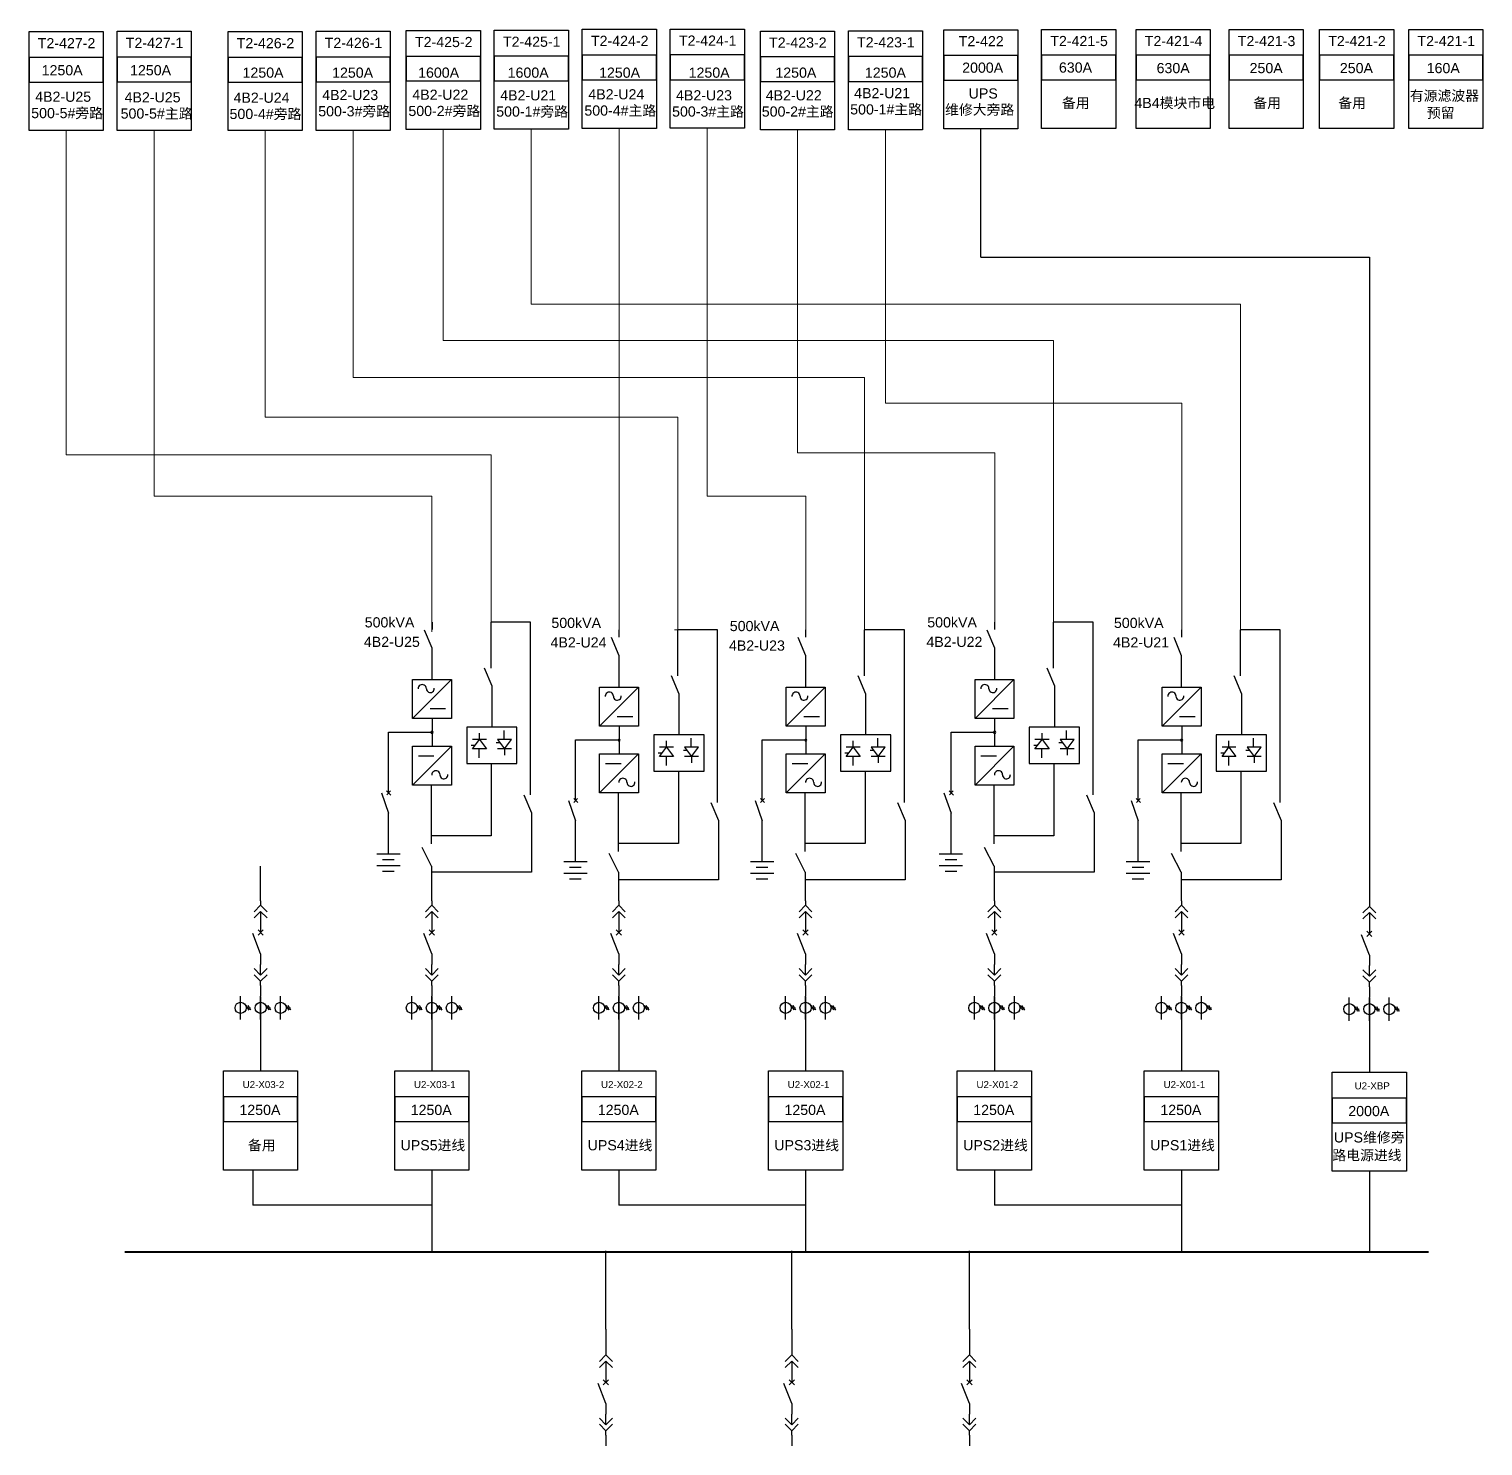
# Model space of a CAD drawing. Header units: millimetres. Extents: x -3460 to -460, y 6070 to 9130.
# Drawn here: x -1274.1 to -1172, y 6649.2 to 6748.7 of the extents above; entities that cross this region are included whole.
import ezdxf
from ezdxf.enums import TextEntityAlignment as Align

# ---------------------------------------------------------------- set-up
doc = ezdxf.new("R2010")
doc.units = ezdxf.units.MM
doc.header["$LTSCALE"] = 1000
doc.header["$MEASUREMENT"] = 0
doc.styles.get("Standard").update_dxf_attribs({"font": 'arial.ttf'})

# ---------------------------------------------------------------- blocks, each defined once
blk = doc.blocks.new('DYDQAA03')
at = {"color": 0}
for points in [[(0, 0), (0, -1.5)], [(-2.12, -3.62), (0, -1.5)], [(-2.12, -5.62), (0, -3.5)], [(2.12, -3.62), (0, -1.5)], [(2.12, -5.62), (0, -3.5)], [(0, -3.5), (0, -7)]]:
    blk.add_lwpolyline(points, dxfattribs=at)
blk = doc.blocks.new('DYDQAA09')
at = {"color": 0}
blk.add_lwpolyline([(0, 0), (0, -3.5)], dxfattribs=at)
blk.add_lwpolyline([(0, 0), (0, -3.5)], dxfattribs=at)
blk.add_lwpolyline([(0, 0), (0, -3.5)], dxfattribs=at)
blk.add_lwpolyline([(0, 0), (0, -3.5)], dxfattribs=at)
blk.add_lwpolyline([(0, 0), (0, -3.5)], dxfattribs=at)
blk.add_lwpolyline([(0, 0), (0, -3.5)], dxfattribs=at)
blk.add_lwpolyline([(0, 0), (0, -3.5)], dxfattribs=at)
blk.add_lwpolyline([(0, 0), (0, -3.5)], dxfattribs=at)
blk.add_lwpolyline([(0, 0), (0, -3.5)], dxfattribs=at)
blk = doc.blocks.new('DYDQ0201')
at = {"color": 0}
for points in [[(0.86, -0.86), (-0.86, 0.86)], [(-0.86, -0.86), (0.86, 0.86)], [(0, -7), (-2.61, -0.37)]]:
    blk.add_lwpolyline(points, dxfattribs=at)
blk = doc.blocks.new('DYDQAA04')
at = {"color": 0}
for points in [[(0, -3.5), (0, 0)], [(-2.12, -1.38), (0, -3.5)], [(-2.12, -3.38), (0, -5.5)], [(2.12, -1.38), (0, -3.5)], [(2.12, -3.38), (0, -5.5)], [(0, -7), (0, -5.5)]]:
    blk.add_lwpolyline(points, dxfattribs=at)
blk = doc.blocks.new('A$C03DD39B5')
for p, q in [((417, 475), (283, 392)), ((350, 333), (350, 467)), ((417, 422), (283, 339))]:
    blk.add_line(p, q)
blk.add_lwpolyline([(700, 167), (0, 167)])
blk.add_circle((350, 167), 167)
blk = doc.blocks.new('DYDQAA05')
at = {"color": 0}
blk.add_lwpolyline([(0, 0), (0, -7)], dxfattribs=at)

msp = doc.modelspace()

# ---------------------------------------------------------------- linework, layer by layer
at = {"color": 4, "lineweight": 20}
for p, q in [((-1271.47, 6741.54, -27471.44), (-1271.47, 6718.76, -27471.44)), ((-1257.49, 6741.54, 17333.07), (-1257.49, 6721.41, 17333.07)), ((-1251.31, 6741.55, 18024.71), (-1251.31, 6724.19, 18024.71)), ((-1244.98, 6741.62, 17333.07), (-1244.98, 6726.8, 17333.07)), ((-1238.8, 6741.63, 18024.71), (-1238.8, 6729.35, 18024.71)), ((-1238.8, 6729.35, 18024.71), (-1188.99, 6729.35, 18024.71)), ((-1188.99, 6729.35, 18024.71), (-1188.99, 6706.48, 17333.07)), ((-1244.98, 6726.8, 17333.07), (-1202.12, 6726.8, 17333.07)), ((-1202.12, 6726.8, 17333.07), (-1202.12, 6707.02, 17333.07)), ((-1251.31, 6724.19, 18024.71), (-1215.39, 6724.19, 18024.71)), ((-1215.39, 6724.19, 18024.71), (-1215.39, 6706.48, 17333.07)), ((-1257.49, 6721.41, 17333.07), (-1228.5, 6721.41, 17333.07)), ((-1228.5, 6721.41, 17333.07), (-1228.5, 6706.48, 17333.07)), ((-1271.47, 6718.76, -27471.44), (-1241.63, 6718.76, -27471.44)), ((-1241.63, 6718.76, -27471.44), (-1241.63, 6707.02, 17333.07))]:
    msp.add_line(p, q, dxfattribs=at)
at = {"color": 6, "lineweight": 20}
for p, q in [((-1265.29, 6741.55, -26779.8), (-1265.29, 6715.88, -26779.8)), ((-1232.62, 6741.69, 17333.07), (-1232.62, 6706.48, 17333.07)), ((-1226.44, 6741.71, 18024.71), (-1226.44, 6715.88, 18024.71)), ((-1220.11, 6741.58, 17333.07), (-1220.11, 6718.92, 17333.07)), ((-1213.93, 6741.59, 18024.71), (-1213.93, 6722.4, 18024.71)), ((-1213.93, 6722.4, 18024.71), (-1193.11, 6722.4, 18024.71)), ((-1193.11, 6722.4, 18024.71), (-1193.11, 6706.48, 17333.07)), ((-1220.11, 6718.92, 17333.07), (-1206.24, 6718.92, 17333.07)), ((-1206.24, 6718.92, 17333.07), (-1206.24, 6707.02, 17333.07)), ((-1265.29, 6715.88, -26779.8), (-1245.78, 6715.88, -26779.8)), ((-1245.78, 6715.88, -26779.8), (-1245.78, 6708.56, -12084.15)), ((-1226.44, 6715.88, 18024.71), (-1219.51, 6715.88, 18024.71)), ((-1219.51, 6715.88, 18024.71), (-1219.51, 6706.48, 17333.07)), ((-1245.78, 6708.56, -12084.15), (-1245.78, 6706.35, -12084.15))]:
    msp.add_line(p, q, dxfattribs=at)
at = {"color": 5, "lineweight": 30}
for p, q in [((-1207.23, 6732.66, 15192.18), (-1207.23, 6741.67, 16828.01)), ((-1207.23, 6732.66, 15192.18), (-1179.94, 6732.66, 15192.18)), ((-1179.94, 6732.66, 15192.18), (-1179.94, 6687.38, 17333.07))]:
    msp.add_line(p, q, dxfattribs=at)
at = {"color": 3, "lineweight": -2}
for p, q in [((-1245.75, 6706.5, 17333.07), (-1245.75, 6707.02, 17333.07)), ((-1238.85, 6707.02, 17333.07), (-1241.63, 6707.02, 17333.07)), ((-1241.63, 6703.8, 17333.07), (-1241.63, 6707.02, 17333.07)), ((-1238.85, 6707.02, 17333.07), (-1241.63, 6707.02, 17333.07)), ((-1206.24, 6706.5, 17333.07), (-1206.24, 6707.02, 17333.07)), ((-1199.34, 6707.02, 17333.07), (-1202.12, 6707.02, 17333.07)), ((-1202.12, 6703.8, 17333.07), (-1202.12, 6707.02, 17333.07)), ((-1199.34, 6707.02, 17333.07), (-1202.12, 6707.02, 17333.07)), ((-1246.32, 6706.49, 17333.07), (-1245.79, 6705.22, 17333.07)), ((-1233.19, 6705.96, 17333.07), (-1232.65, 6704.68, 17333.07)), ((-1232.62, 6705.96, 17333.07), (-1232.62, 6706.48, 17333.07)), ((-1225.72, 6706.48, 17333.07), (-1228.5, 6706.48, 17333.07)), ((-1228.5, 6703.26, 17333.07), (-1228.5, 6706.48, 17333.07)), ((-1225.72, 6706.48, 17333.07), (-1228.5, 6706.48, 17333.07)), ((-1220.08, 6705.96, 17333.07), (-1219.54, 6704.68, 17333.07)), ((-1219.51, 6705.96, 17333.07), (-1219.51, 6706.48, 17333.07)), ((-1212.6, 6706.48, 17333.07), (-1215.39, 6706.48, 17333.07)), ((-1215.39, 6703.26, 17333.07), (-1215.39, 6706.48, 17333.07)), ((-1212.6, 6706.48, 17333.07), (-1215.39, 6706.48, 17333.07)), ((-1206.81, 6706.49, 17333.07), (-1206.28, 6705.22, 17333.07)), ((-1193.68, 6705.96, 17333.07), (-1193.15, 6704.68, 17333.07)), ((-1193.11, 6705.96, 17333.07), (-1193.11, 6706.48, 17333.07)), ((-1186.21, 6706.48, 17333.07), (-1188.99, 6706.48, 17333.07)), ((-1188.99, 6703.26, 17333.07), (-1188.99, 6706.48, 17333.07)), ((-1186.21, 6706.48, 17333.07), (-1188.99, 6706.48, 17333.07)), ((-1245.79, 6705.22, 17333.07), (-1245.79, 6703.03, 17333.07)), ((-1232.65, 6704.68, 17333.07), (-1232.65, 6702.5, 17333.07)), ((-1219.54, 6704.68, 17333.07), (-1219.54, 6702.5, 17333.07)), ((-1206.28, 6705.22, 17333.07), (-1206.28, 6703.03, 17333.07)), ((-1193.15, 6704.68, 17333.07), (-1193.15, 6702.5, 17333.07)), ((-1242.1, 6703.81, 17333.07), (-1241.57, 6702.54, 17333.07)), ((-1202.59, 6703.81, 17333.07), (-1202.06, 6702.54, 17333.07)), ((-1244.41, 6703, 17333.07), (-1247.14, 6700.26, 17333.07)), ((-1247.14, 6703, 17333.07), (-1244.41, 6703, 17333.07)), ((-1247.14, 6700.26, 17333.07), (-1247.14, 6703, 17333.07)), ((-1244.41, 6703, 17333.07), (-1244.41, 6700.26, 17333.07)), ((-1241.57, 6702.54, 17333.07), (-1241.57, 6699.66, 17333.07)), ((-1231.27, 6702.46, 17333.07), (-1234, 6699.72, 17333.07)), ((-1234, 6702.46, 17333.07), (-1231.27, 6702.46, 17333.07)), ((-1234, 6699.72, 17333.07), (-1234, 6702.46, 17333.07)), ((-1231.27, 6702.46, 17333.07), (-1231.27, 6699.72, 17333.07)), ((-1228.97, 6703.28, 17333.07), (-1228.44, 6702, 17333.07)), ((-1218.16, 6702.46, 17333.07), (-1220.89, 6699.72, 17333.07)), ((-1220.89, 6702.46, 17333.07), (-1218.16, 6702.46, 17333.07)), ((-1220.89, 6699.72, 17333.07), (-1220.89, 6702.46, 17333.07)), ((-1218.16, 6702.46, 17333.07), (-1218.16, 6699.72, 17333.07)), ((-1215.86, 6703.28, 17333.07), (-1215.33, 6702, 17333.07)), ((-1204.9, 6703, 17333.07), (-1207.63, 6700.26, 17333.07)), ((-1207.63, 6703, 17333.07), (-1204.9, 6703, 17333.07)), ((-1207.63, 6700.26, 17333.07), (-1207.63, 6703, 17333.07)), ((-1204.9, 6703, 17333.07), (-1204.9, 6700.26, 17333.07)), ((-1202.06, 6702.54, 17333.07), (-1202.06, 6699.66, 17333.07)), ((-1191.76, 6702.46, 17333.07), (-1194.5, 6699.72, 17333.07)), ((-1194.5, 6702.46, 17333.07), (-1191.76, 6702.46, 17333.07)), ((-1194.5, 6699.72, 17333.07), (-1194.5, 6702.46, 17333.07)), ((-1191.76, 6702.46, 17333.07), (-1191.76, 6699.72, 17333.07)), ((-1189.46, 6703.28, 17333.07), (-1188.93, 6702, 17333.07)), ((-1228.44, 6702, 17333.07), (-1228.44, 6699.12, 17333.07)), ((-1215.33, 6702, 17333.07), (-1215.33, 6699.12, 17333.07)), ((-1188.93, 6702, 17333.07), (-1188.93, 6699.12, 17333.07)), ((-1245.91, 6700.95, 17333.07), (-1244.82, 6700.95, 17333.07)), ((-1232.77, 6700.41, 17333.07), (-1231.68, 6700.41, 17333.07)), ((-1219.66, 6700.41, 17333.07), (-1218.57, 6700.41, 17333.07)), ((-1206.4, 6700.95, 17333.07), (-1205.31, 6700.95, 17333.07)), ((-1193.27, 6700.41, 17333.07), (-1192.17, 6700.41, 17333.07)), ((-1244.41, 6700.26, 17333.07), (-1247.14, 6700.26, 17333.07)), ((-1245.77, 6700.28, 17333.07), (-1245.77, 6698.35, 17333.07)), ((-1241.57, 6699.66, 17333.07), (-1243.34, 6699.66, 17333.07)), ((-1243.34, 6699.66, 17333.07), (-1243.34, 6697.09, 17333.07)), ((-1239.81, 6699.66, 17333.07), (-1241.57, 6699.66, 17333.07)), ((-1240.71, 6698.8, 17333.07), (-1240.71, 6699.41, 17333.07)), ((-1239.81, 6697.09, 17333.07), (-1239.81, 6699.66, 17333.07)), ((-1231.27, 6699.72, 17333.07), (-1234, 6699.72, 17333.07)), ((-1232.63, 6699.74, 17333.07), (-1232.63, 6697.81, 17333.07)), ((-1218.16, 6699.72, 17333.07), (-1220.89, 6699.72, 17333.07)), ((-1219.52, 6699.74, 17333.07), (-1219.52, 6697.81, 17333.07)), ((-1204.9, 6700.26, 17333.07), (-1207.63, 6700.26, 17333.07)), ((-1206.26, 6700.28, 17333.07), (-1206.26, 6698.35, 17333.07)), ((-1202.06, 6699.66, 17333.07), (-1203.83, 6699.66, 17333.07)), ((-1203.83, 6699.66, 17333.07), (-1203.83, 6697.09, 17333.07)), ((-1200.3, 6699.66, 17333.07), (-1202.06, 6699.66, 17333.07)), ((-1201.21, 6698.8, 17333.07), (-1201.21, 6699.41, 17333.07)), ((-1200.3, 6697.09, 17333.07), (-1200.3, 6699.66, 17333.07)), ((-1191.76, 6699.72, 17333.07), (-1194.5, 6699.72, 17333.07)), ((-1193.12, 6699.74, 17333.07), (-1193.12, 6697.81, 17333.07)), ((-1248.82, 6699.29, 17333.07), (-1245.77, 6699.29, 17333.07)), ((-1248.82, 6696.5, 17333.07), (-1248.82, 6699.29, 17333.07)), ((-1248.82, 6696.5, 17333.07), (-1248.82, 6699.26, 17333.07)), ((-1242.76, 6698.37, 17333.07), (-1243.02, 6698.37, 17333.07)), ((-1241.95, 6698.78, 17333.07), (-1242.93, 6698.78, 17333.07)), ((-1242.93, 6698.13, 17333.07), (-1242.44, 6698.78, 17333.07)), ((-1242.44, 6698.79, 17333.07), (-1242.44, 6699.22, 17333.07)), ((-1242.44, 6698.78, 17333.07), (-1241.95, 6698.13, 17333.07)), ((-1240.99, 6698.54, 17333.07), (-1241.26, 6698.54, 17333.07)), ((-1240.18, 6698.78, 17333.07), (-1241.17, 6698.78, 17333.07)), ((-1241.17, 6698.78, 17333.07), (-1240.68, 6698.13, 17333.07)), ((-1240.68, 6698.13, 17333.07), (-1240.18, 6698.78, 17333.07)), ((-1235.69, 6698.75, 17333.07), (-1232.63, 6698.75, 17333.07)), ((-1235.69, 6695.96, 17333.07), (-1235.69, 6698.75, 17333.07)), ((-1235.69, 6695.96, 17333.07), (-1235.69, 6698.72, 17333.07)), ((-1228.44, 6699.12, 17333.07), (-1230.2, 6699.12, 17333.07)), ((-1230.2, 6699.12, 17333.07), (-1230.2, 6696.55, 17333.07)), ((-1229.31, 6698.25, 17333.07), (-1229.31, 6698.69, 17333.07)), ((-1226.67, 6699.12, 17333.07), (-1228.44, 6699.12, 17333.07)), ((-1227.58, 6698.26, 17333.07), (-1227.58, 6698.88, 17333.07)), ((-1226.67, 6696.55, 17333.07), (-1226.67, 6699.12, 17333.07)), ((-1222.58, 6698.75, 17333.07), (-1219.52, 6698.75, 17333.07)), ((-1222.58, 6695.96, 17333.07), (-1222.58, 6698.75, 17333.07)), ((-1222.58, 6695.96, 17333.07), (-1222.58, 6698.72, 17333.07)), ((-1215.33, 6699.12, 17333.07), (-1217.09, 6699.12, 17333.07)), ((-1217.09, 6699.12, 17333.07), (-1217.09, 6696.55, 17333.07)), ((-1216.2, 6698.25, 17333.07), (-1216.2, 6698.69, 17333.07)), ((-1213.56, 6699.12, 17333.07), (-1215.33, 6699.12, 17333.07)), ((-1214.47, 6698.26, 17333.07), (-1214.47, 6698.88, 17333.07)), ((-1213.56, 6696.55, 17333.07), (-1213.56, 6699.12, 17333.07)), ((-1209.31, 6699.29, 17333.07), (-1206.26, 6699.29, 17333.07)), ((-1209.31, 6696.5, 17333.07), (-1209.31, 6699.29, 17333.07)), ((-1209.31, 6696.5, 17333.07), (-1209.31, 6699.26, 17333.07)), ((-1203.25, 6698.37, 17333.07), (-1203.51, 6698.37, 17333.07)), ((-1202.44, 6698.78, 17333.07), (-1203.43, 6698.78, 17333.07)), ((-1203.43, 6698.13, 17333.07), (-1202.93, 6698.78, 17333.07)), ((-1202.93, 6698.79, 17333.07), (-1202.93, 6699.22, 17333.07)), ((-1202.93, 6698.78, 17333.07), (-1202.44, 6698.13, 17333.07)), ((-1201.49, 6698.54, 17333.07), (-1201.75, 6698.54, 17333.07)), ((-1200.67, 6698.78, 17333.07), (-1201.66, 6698.78, 17333.07)), ((-1201.66, 6698.78, 17333.07), (-1201.17, 6698.13, 17333.07)), ((-1201.17, 6698.13, 17333.07), (-1200.67, 6698.78, 17333.07)), ((-1196.18, 6698.75, 17333.07), (-1193.12, 6698.75, 17333.07)), ((-1196.18, 6695.96, 17333.07), (-1196.18, 6698.75, 17333.07)), ((-1196.18, 6695.96, 17333.07), (-1196.18, 6698.72, 17333.07)), ((-1188.93, 6699.12, 17333.07), (-1190.69, 6699.12, 17333.07)), ((-1190.69, 6699.12, 17333.07), (-1190.69, 6696.55, 17333.07)), ((-1189.8, 6698.25, 17333.07), (-1189.8, 6698.69, 17333.07)), ((-1187.16, 6699.12, 17333.07), (-1188.93, 6699.12, 17333.07)), ((-1188.07, 6698.26, 17333.07), (-1188.07, 6698.88, 17333.07)), ((-1187.16, 6696.55, 17333.07), (-1187.16, 6699.12, 17333.07)), ((-1247.14, 6698.31, 17333.07), (-1244.41, 6698.31, 17333.07)), ((-1244.41, 6698.31, 17333.07), (-1247.14, 6695.58, 17333.07)), ((-1247.14, 6695.58, 17333.07), (-1247.14, 6698.31, 17333.07)), ((-1246.73, 6697.63, 17333.07), (-1245.64, 6697.63, 17333.07)), ((-1244.41, 6698.31, 17333.07), (-1244.41, 6695.58, 17333.07)), ((-1241.95, 6698.13, 17333.07), (-1242.93, 6698.13, 17333.07)), ((-1242.48, 6698.11, 17333.07), (-1242.48, 6697.5, 17333.07)), ((-1240.18, 6698.13, 17333.07), (-1241.17, 6698.13, 17333.07)), ((-1240.68, 6698.12, 17333.07), (-1240.68, 6697.69, 17333.07)), ((-1234, 6697.78, 17333.07), (-1231.27, 6697.78, 17333.07)), ((-1231.27, 6697.78, 17333.07), (-1234, 6695.04, 17333.07)), ((-1234, 6695.04, 17333.07), (-1234, 6697.78, 17333.07)), ((-1231.27, 6697.78, 17333.07), (-1231.27, 6695.04, 17333.07)), ((-1229.62, 6697.83, 17333.07), (-1229.89, 6697.83, 17333.07)), ((-1228.81, 6698.25, 17333.07), (-1229.8, 6698.25, 17333.07)), ((-1229.8, 6697.59, 17333.07), (-1229.31, 6698.25, 17333.07)), ((-1228.81, 6697.59, 17333.07), (-1229.8, 6697.59, 17333.07)), ((-1229.34, 6697.57, 17333.07), (-1229.34, 6696.96, 17333.07)), ((-1229.31, 6698.25, 17333.07), (-1228.81, 6697.59, 17333.07)), ((-1227.86, 6698, 17333.07), (-1228.12, 6698, 17333.07)), ((-1227.05, 6698.25, 17333.07), (-1228.03, 6698.25, 17333.07)), ((-1228.03, 6698.25, 17333.07), (-1227.54, 6697.59, 17333.07)), ((-1227.05, 6697.59, 17333.07), (-1228.03, 6697.59, 17333.07)), ((-1227.54, 6697.59, 17333.07), (-1227.05, 6698.25, 17333.07)), ((-1227.54, 6697.59, 17333.07), (-1227.54, 6697.15, 17333.07)), ((-1220.89, 6697.78, 17333.07), (-1218.16, 6697.78, 17333.07)), ((-1218.16, 6697.78, 17333.07), (-1220.89, 6695.04, 17333.07)), ((-1220.89, 6695.04, 17333.07), (-1220.89, 6697.78, 17333.07)), ((-1218.16, 6697.78, 17333.07), (-1218.16, 6695.04, 17333.07)), ((-1216.51, 6697.83, 17333.07), (-1216.77, 6697.83, 17333.07)), ((-1215.7, 6698.25, 17333.07), (-1216.69, 6698.25, 17333.07)), ((-1216.69, 6697.59, 17333.07), (-1216.2, 6698.25, 17333.07)), ((-1215.7, 6697.59, 17333.07), (-1216.69, 6697.59, 17333.07)), ((-1216.23, 6697.57, 17333.07), (-1216.23, 6696.96, 17333.07)), ((-1216.2, 6698.25, 17333.07), (-1215.7, 6697.59, 17333.07)), ((-1214.75, 6698, 17333.07), (-1215.01, 6698, 17333.07)), ((-1213.94, 6698.25, 17333.07), (-1214.92, 6698.25, 17333.07)), ((-1214.92, 6698.25, 17333.07), (-1214.43, 6697.59, 17333.07)), ((-1213.94, 6697.59, 17333.07), (-1214.92, 6697.59, 17333.07)), ((-1214.43, 6697.59, 17333.07), (-1213.94, 6698.25, 17333.07)), ((-1214.43, 6697.59, 17333.07), (-1214.43, 6697.15, 17333.07)), ((-1207.63, 6698.31, 17333.07), (-1204.9, 6698.31, 17333.07)), ((-1204.9, 6698.31, 17333.07), (-1207.63, 6695.58, 17333.07)), ((-1207.63, 6695.58, 17333.07), (-1207.63, 6698.31, 17333.07)), ((-1207.22, 6697.63, 17333.07), (-1206.13, 6697.63, 17333.07)), ((-1204.9, 6698.31, 17333.07), (-1204.9, 6695.58, 17333.07)), ((-1202.44, 6698.13, 17333.07), (-1203.43, 6698.13, 17333.07)), ((-1202.97, 6698.11, 17333.07), (-1202.97, 6697.5, 17333.07)), ((-1200.67, 6698.13, 17333.07), (-1201.66, 6698.13, 17333.07)), ((-1201.17, 6698.12, 17333.07), (-1201.17, 6697.69, 17333.07)), ((-1194.5, 6697.78, 17333.07), (-1191.76, 6697.78, 17333.07)), ((-1191.76, 6697.78, 17333.07), (-1194.5, 6695.04, 17333.07)), ((-1194.5, 6695.04, 17333.07), (-1194.5, 6697.78, 17333.07)), ((-1191.76, 6697.78, 17333.07), (-1191.76, 6695.04, 17333.07)), ((-1190.12, 6697.83, 17333.07), (-1190.38, 6697.83, 17333.07)), ((-1189.31, 6698.25, 17333.07), (-1190.29, 6698.25, 17333.07)), ((-1190.29, 6697.59, 17333.07), (-1189.8, 6698.25, 17333.07)), ((-1189.31, 6697.59, 17333.07), (-1190.29, 6697.59, 17333.07)), ((-1189.84, 6697.57, 17333.07), (-1189.84, 6696.96, 17333.07)), ((-1189.8, 6698.25, 17333.07), (-1189.31, 6697.59, 17333.07)), ((-1188.35, 6698, 17333.07), (-1188.61, 6698, 17333.07)), ((-1187.54, 6698.25, 17333.07), (-1188.52, 6698.25, 17333.07)), ((-1188.52, 6698.25, 17333.07), (-1188.03, 6697.59, 17333.07)), ((-1187.54, 6697.59, 17333.07), (-1188.52, 6697.59, 17333.07)), ((-1188.03, 6697.59, 17333.07), (-1187.54, 6698.25, 17333.07)), ((-1188.03, 6697.59, 17333.07), (-1188.03, 6697.15, 17333.07)), ((-1243.34, 6697.09, 17333.07), (-1241.57, 6697.09, 17333.07)), ((-1241.57, 6697.09, 17333.07), (-1239.81, 6697.09, 17333.07)), ((-1233.59, 6697.09, 17333.07), (-1232.5, 6697.09, 17333.07)), ((-1230.2, 6696.55, 17333.07), (-1228.44, 6696.55, 17333.07)), ((-1228.44, 6696.55, 17333.07), (-1226.67, 6696.55, 17333.07)), ((-1220.48, 6697.09, 17333.07), (-1219.39, 6697.09, 17333.07)), ((-1217.09, 6696.55, 17333.07), (-1215.33, 6696.55, 17333.07)), ((-1215.33, 6696.55, 17333.07), (-1213.56, 6696.55, 17333.07)), ((-1203.83, 6697.09, 17333.07), (-1202.06, 6697.09, 17333.07)), ((-1202.06, 6697.09, 17333.07), (-1200.3, 6697.09, 17333.07)), ((-1194.09, 6697.09, 17333.07), (-1192.99, 6697.09, 17333.07)), ((-1190.69, 6696.55, 17333.07), (-1188.93, 6696.55, 17333.07)), ((-1188.93, 6696.55, 17333.07), (-1187.16, 6696.55, 17333.07)), ((-1244.41, 6695.58, 17333.07), (-1247.14, 6695.58, 17333.07)), ((-1204.9, 6695.58, 17333.07), (-1207.63, 6695.58, 17333.07)), ((-1231.27, 6695.04, 17333.07), (-1234, 6695.04, 17333.07)), ((-1218.16, 6695.04, 17333.07), (-1220.89, 6695.04, 17333.07)), ((-1191.76, 6695.04, 17333.07), (-1194.5, 6695.04, 17333.07))]:
    msp.add_line(p, q, dxfattribs=at)
at = {"color": 3}
for p, q in [((-1238.85, 6694.89, 17333.07), (-1238.85, 6707.02, 17333.07)), ((-1199.34, 6694.89, 17333.07), (-1199.34, 6707.02, 17333.07)), ((-1225.72, 6694.35, 17333.07), (-1225.72, 6706.48, 17333.07)), ((-1212.6, 6694.35, 17333.07), (-1212.6, 6706.48, 17333.07)), ((-1186.21, 6694.35, 17333.07), (-1186.21, 6706.48, 17333.07)), ((-1248.82, 6695.04, 17333.07), (-1248.82, 6696.5, 17333.07)), ((-1241.61, 6697.09, 17333.07), (-1241.61, 6693.63, 17333.07)), ((-1228.47, 6696.55, 17333.07), (-1228.47, 6693.09, 17333.07)), ((-1215.36, 6696.55, 17333.07), (-1215.36, 6693.09, 17333.07)), ((-1209.31, 6695.04, 17333.07), (-1209.31, 6696.5, 17333.07)), ((-1202.1, 6697.09, 17333.07), (-1202.1, 6693.63, 17333.07)), ((-1188.96, 6696.55, 17333.07), (-1188.96, 6693.09, 17333.07)), ((-1245.81, 6691.46, 17333.07), (-1245.81, 6695.58, 17333.07)), ((-1235.69, 6694.5, 17333.07), (-1235.69, 6695.96, 17333.07)), ((-1222.58, 6694.5, 17333.07), (-1222.58, 6695.96, 17333.07)), ((-1206.3, 6691.46, 17333.07), (-1206.3, 6695.58, 17333.07)), ((-1196.18, 6694.5, 17333.07), (-1196.18, 6695.96, 17333.07)), ((-1249.33, 6695.04, 17333.07), (-1248.82, 6693.6, 17333.07)), ((-1248.66, 6694.88, 17333.07), (-1248.96, 6695.17, 17333.07)), ((-1248.68, 6695.18, 17333.07), (-1248.95, 6694.91, 17333.07)), ((-1239.32, 6694.91, 17333.07), (-1238.79, 6693.63, 17333.07)), ((-1236.19, 6694.5, 17333.07), (-1235.69, 6693.07, 17333.07)), ((-1235.53, 6694.35, 17333.07), (-1235.82, 6694.63, 17333.07)), ((-1235.55, 6694.65, 17333.07), (-1235.81, 6694.37, 17333.07)), ((-1232.68, 6690.93, 17333.07), (-1232.68, 6695.04, 17333.07)), ((-1226.19, 6694.37, 17333.07), (-1225.65, 6693.09, 17333.07)), ((-1223.08, 6694.5, 17333.07), (-1222.58, 6693.07, 17333.07)), ((-1222.42, 6694.35, 17333.07), (-1222.71, 6694.63, 17333.07)), ((-1222.43, 6694.65, 17333.07), (-1222.7, 6694.37, 17333.07)), ((-1219.57, 6690.93, 17333.07), (-1219.57, 6695.04, 17333.07)), ((-1213.07, 6694.37, 17333.07), (-1212.54, 6693.09, 17333.07)), ((-1209.82, 6695.04, 17333.07), (-1209.31, 6693.6, 17333.07)), ((-1209.15, 6694.88, 17333.07), (-1209.45, 6695.17, 17333.07)), ((-1209.17, 6695.18, 17333.07), (-1209.44, 6694.91, 17333.07)), ((-1199.81, 6694.91, 17333.07), (-1199.28, 6693.63, 17333.07)), ((-1196.68, 6694.5, 17333.07), (-1196.18, 6693.07, 17333.07)), ((-1196.02, 6694.35, 17333.07), (-1196.31, 6694.63, 17333.07)), ((-1196.04, 6694.65, 17333.07), (-1196.3, 6694.37, 17333.07)), ((-1193.17, 6690.93, 17333.07), (-1193.17, 6695.04, 17333.07)), ((-1186.68, 6694.37, 17333.07), (-1186.14, 6693.09, 17333.07)), ((-1248.82, 6690.74, 17333.07), (-1248.82, 6693.6, 17333.07)), ((-1238.79, 6693.63, 17333.07), (-1238.79, 6689.47, 17333.07)), ((-1209.31, 6690.74, 17333.07), (-1209.31, 6693.6, 17333.07)), ((-1199.28, 6693.63, 17333.07), (-1199.28, 6689.47, 17333.07)), ((-1235.69, 6690.2, 17333.07), (-1235.69, 6693.07, 17333.07)), ((-1225.65, 6693.09, 17333.07), (-1225.65, 6688.93, 17333.07)), ((-1222.58, 6690.2, 17333.07), (-1222.58, 6693.07, 17333.07)), ((-1212.54, 6693.09, 17333.07), (-1212.54, 6688.93, 17333.07)), ((-1196.18, 6690.2, 17333.07), (-1196.18, 6693.07, 17333.07)), ((-1186.14, 6693.09, 17333.07), (-1186.14, 6688.93, 17333.07)), ((-1245.81, 6689.9, 17333.07), (-1246.47, 6691.21, 17333.07)), ((-1206.3, 6689.9, 17333.07), (-1206.96, 6691.21, 17333.07)), ((-1232.68, 6689.47, 17333.07), (-1233.34, 6690.78, 17333.07)), ((-1219.57, 6689.47, 17333.07), (-1220.23, 6690.78, 17333.07)), ((-1193.17, 6689.47, 17333.07), (-1193.83, 6690.78, 17333.07)), ((-1257.84, 6689.9, 17333.07), (-1257.84, 6687.46, 17333.07)), ((-1245.81, 6689.9, 17333.07), (-1245.81, 6687.46, 17333.07)), ((-1238.79, 6689.47, 17333.07), (-1245.81, 6689.47, 17333.07)), ((-1232.68, 6689.47, 17333.07), (-1232.68, 6687.46, 17333.07)), ((-1219.57, 6689.47, 17333.07), (-1219.57, 6687.46, 17333.07)), ((-1206.3, 6689.9, 17333.07), (-1206.3, 6687.46, 17333.07)), ((-1199.28, 6689.47, 17333.07), (-1206.3, 6689.47, 17333.07)), ((-1193.17, 6689.47, 17333.07), (-1193.17, 6687.46, 17333.07)), ((-1225.65, 6688.93, 17333.07), (-1232.68, 6688.93, 17333.07)), ((-1212.54, 6688.93, 17333.07), (-1219.57, 6688.93, 17333.07)), ((-1186.14, 6688.93, 17333.07), (-1193.17, 6688.93, 17333.07))]:
    msp.add_line(p, q, dxfattribs=at)
at = {"color": 5, "lineweight": 20}
msp.add_line((-1228.74, 6706.49, -12084.15), (-1226.99, 6706.49, -12084.15), dxfattribs=at)
for p, q in [((-1257.81, 6680.71, 18247.4), (-1257.81, 6679.07, 18247.4)), ((-1245.79, 6680.71, 18247.4), (-1245.79, 6679.07, 18247.4)), ((-1232.65, 6680.71, 18247.4), (-1232.65, 6679.07, 18247.4)), ((-1219.54, 6680.71, 18247.4), (-1219.54, 6679.07, 18247.4)), ((-1206.28, 6680.71, 18247.4), (-1206.28, 6679.07, 18247.4)), ((-1193.14, 6680.71, 18247.4), (-1193.14, 6679.07, 18247.4)), ((-1179.94, 6680.63, 19534.28), (-1179.94, 6678.99, 19534.28)), ((-1257.81, 6679.07, 18247.4), (-1257.81, 6675.51, 18247.4)), ((-1245.79, 6679.07, 18247.4), (-1245.79, 6675.51, 18247.4)), ((-1232.65, 6679.07, 18247.4), (-1232.65, 6675.51, 18247.4)), ((-1219.54, 6679.07, 18247.4), (-1219.54, 6675.51, 18247.4)), ((-1206.28, 6679.07, 18247.4), (-1206.28, 6675.51, 18247.4)), ((-1193.14, 6679.07, 18247.4), (-1193.14, 6675.51, 18247.4)), ((-1179.94, 6678.99, 19534.28), (-1179.94, 6675.43, 19534.28)), ((-1258.35, 6668.55, 19221.7), (-1258.35, 6666.09, 19221.7)), ((-1245.79, 6668.55, 19221.7), (-1245.79, 6662.78, 19221.7)), ((-1232.65, 6668.55, 19221.7), (-1232.65, 6666.08, 19221.7)), ((-1219.54, 6668.55, 19221.7), (-1219.54, 6662.79, 19221.7)), ((-1206.28, 6668.55, 19221.7), (-1206.28, 6666.08, 19221.7)), ((-1193.14, 6668.55, 19221.7), (-1193.14, 6662.88, 19221.7)), ((-1193.14, 6668.55, 19221.7), (-1193.14, 6666.08, 19221.7)), ((-1179.94, 6668.47, 19534.28), (-1179.94, 6662.75, 19534.28)), ((-1245.79, 6666.08, 19221.7), (-1258.35, 6666.08, 19221.7)), ((-1219.54, 6666.08, 19221.7), (-1232.65, 6666.08, 19221.7)), ((-1193.14, 6666.08, 19221.7), (-1206.28, 6666.08, 19221.7)), ((-1233.56, 6657.38, 4523.07), (-1233.56, 6662.88, 5906.34)), ((-1220.51, 6657.38, 4523.07), (-1220.51, 6662.88, 5906.34)), ((-1208.03, 6657.38, 4523.07), (-1208.03, 6662.88, 5906.34))]:
    msp.add_line(p, q)
at = {"color": 1, "lineweight": 40}
msp.add_line((-1267.36, 6662.82, 34834.66), (-1175.78, 6662.82, 34834.66), dxfattribs=at)
for points, elevation in [([(-1274.07, 6748.49), (-1268.86, 6748.49), (-1268.86, 6741.54), (-1274.07, 6741.54)], -27471.44), ([(-1267.89, 6748.51), (-1262.68, 6748.51), (-1262.68, 6741.55), (-1267.89, 6741.55)], -26779.8), ([(-1260.1, 6748.49), (-1254.89, 6748.49), (-1254.89, 6741.54), (-1260.1, 6741.54)], 17333.07), ([(-1253.92, 6748.51), (-1248.71, 6748.51), (-1248.71, 6741.55), (-1253.92, 6741.55)], 18024.71), ([(-1247.58, 6748.57), (-1242.37, 6748.57), (-1242.37, 6741.62), (-1247.58, 6741.62)], 17333.07), ([(-1241.4, 6748.59), (-1236.19, 6748.59), (-1236.19, 6741.63), (-1241.4, 6741.63)], 18024.71), ([(-1235.22, 6748.65), (-1230.01, 6748.65), (-1230.01, 6741.69), (-1235.22, 6741.69)], 17333.07), ([(-1229.04, 6748.66), (-1223.83, 6748.66), (-1223.83, 6741.71), (-1229.04, 6741.71)], 18024.71), ([(-1222.71, 6748.53), (-1217.5, 6748.53), (-1217.5, 6741.58), (-1222.71, 6741.58)], 17333.07), ([(-1216.53, 6748.55), (-1211.32, 6748.55), (-1211.32, 6741.59), (-1216.53, 6741.59)], 18024.71), ([(-1209.83, 6748.62), (-1204.63, 6748.62), (-1204.63, 6741.67), (-1209.83, 6741.67)], 16828.01), ([(-1202.96, 6748.64), (-1197.75, 6748.64), (-1197.75, 6741.69), (-1202.96, 6741.69)], 17333.07), ([(-1196.32, 6748.64), (-1191.11, 6748.64), (-1191.11, 6741.69), (-1196.32, 6741.69)], 17333.07), ([(-1189.79, 6748.64), (-1184.58, 6748.64), (-1184.58, 6741.69), (-1189.79, 6741.69)], 17333.07), ([(-1183.44, 6748.64), (-1178.23, 6748.64), (-1178.23, 6741.69), (-1183.44, 6741.69)], 17333.07), ([(-1177.17, 6748.64), (-1171.96, 6748.64), (-1171.96, 6741.69), (-1177.17, 6741.69)], 17333.07), ([(-1274.07, 6744.94), (-1268.86, 6744.94), (-1268.86, 6746.67), (-1274.07, 6746.67)], -27471.44), ([(-1267.89, 6744.95), (-1262.68, 6744.95), (-1262.68, 6746.69), (-1267.89, 6746.69)], -26779.8), ([(-1260.1, 6744.94), (-1254.89, 6744.94), (-1254.89, 6746.67), (-1260.1, 6746.67)], 17333.07), ([(-1253.92, 6744.95), (-1248.71, 6744.95), (-1248.71, 6746.69), (-1253.92, 6746.69)], 18024.71), ([(-1247.58, 6745.02), (-1242.37, 6745.02), (-1242.37, 6746.75), (-1247.58, 6746.75)], 17333.07), ([(-1241.4, 6745.03), (-1236.19, 6745.03), (-1236.19, 6746.77), (-1241.4, 6746.77)], 18024.71), ([(-1235.22, 6745.1), (-1230.01, 6745.1), (-1230.01, 6746.83), (-1235.22, 6746.83)], 17333.07), ([(-1229.04, 6745.11), (-1223.83, 6745.11), (-1223.83, 6746.85), (-1229.04, 6746.85)], 18024.71), ([(-1222.71, 6744.98), (-1217.5, 6744.98), (-1217.5, 6746.71), (-1222.71, 6746.71)], 17333.07), ([(-1216.53, 6744.99), (-1211.32, 6744.99), (-1211.32, 6746.73), (-1216.53, 6746.73)], 18024.71), ([(-1209.83, 6745.07), (-1204.63, 6745.07), (-1204.63, 6746.81), (-1209.83, 6746.81)], 16828.01), ([(-1202.96, 6745.09), (-1197.75, 6745.09), (-1197.75, 6746.83), (-1202.96, 6746.83)], 17333.07), ([(-1196.32, 6745.09), (-1191.11, 6745.09), (-1191.11, 6746.83), (-1196.32, 6746.83)], 17333.07), ([(-1189.79, 6745.09), (-1184.58, 6745.09), (-1184.58, 6746.83), (-1189.79, 6746.83)], 17333.07), ([(-1183.44, 6745.09), (-1178.23, 6745.09), (-1178.23, 6746.83), (-1183.44, 6746.83)], 17333.07), ([(-1177.17, 6745.09), (-1171.96, 6745.09), (-1171.96, 6746.83), (-1177.17, 6746.83)], 17333.07), ([(-1260.42, 6675.51), (-1255.21, 6675.51), (-1255.21, 6668.55), (-1260.42, 6668.55)], 19221.7), ([(-1248.39, 6675.51), (-1243.18, 6675.51), (-1243.18, 6668.55), (-1248.39, 6668.55)], 19221.7), ([(-1235.25, 6675.51), (-1230.05, 6675.51), (-1230.05, 6668.55), (-1235.25, 6668.55)], 19221.7), ([(-1222.14, 6675.51), (-1216.93, 6675.51), (-1216.93, 6668.55), (-1222.14, 6668.55)], 19221.7), ([(-1208.88, 6675.51), (-1203.67, 6675.51), (-1203.67, 6668.55), (-1208.88, 6668.55)], 19221.7), ([(-1195.75, 6675.51), (-1190.54, 6675.51), (-1190.54, 6668.55), (-1195.75, 6668.55)], 19221.7), ([(-1182.55, 6675.43), (-1177.34, 6675.43), (-1177.34, 6668.47), (-1182.55, 6668.47)], 20508.59), ([(-1260.42, 6671.95), (-1255.21, 6671.95), (-1255.21, 6673.69), (-1260.42, 6673.69)], 19221.7), ([(-1248.39, 6671.95), (-1243.18, 6671.95), (-1243.18, 6673.69), (-1248.39, 6673.69)], 19221.7), ([(-1235.25, 6671.95), (-1230.05, 6671.95), (-1230.05, 6673.69), (-1235.25, 6673.69)], 19221.7), ([(-1222.14, 6671.95), (-1216.93, 6671.95), (-1216.93, 6673.69), (-1222.14, 6673.69)], 19221.7), ([(-1208.88, 6671.95), (-1203.67, 6671.95), (-1203.67, 6673.69), (-1208.88, 6673.69)], 19221.7), ([(-1195.75, 6671.95), (-1190.54, 6671.95), (-1190.54, 6673.69), (-1195.75, 6673.69)], 19221.7), ([(-1182.55, 6671.87), (-1177.34, 6671.87), (-1177.34, 6673.61), (-1182.55, 6673.61)], 20508.59)]:
    msp.add_lwpolyline(points, close=True, dxfattribs=dict(elevation=elevation))
at = {"color": 3, "elevation": 18307.38}
for points in [[(-1241.61, 6693.63), (-1241.61, 6692.01), (-1245.81, 6692.01)], [(-1202.1, 6693.63), (-1202.1, 6692.01), (-1206.3, 6692.01)], [(-1228.47, 6693.09), (-1228.47, 6691.47), (-1232.68, 6691.47)], [(-1215.36, 6693.09), (-1215.36, 6691.47), (-1219.57, 6691.47)], [(-1188.96, 6693.09), (-1188.96, 6691.47), (-1193.17, 6691.47)], [(-1248.02, 6690.74), (-1249.66, 6690.74)], [(-1248.43, 6690.33), (-1249.25, 6690.33)], [(-1234.88, 6690.2), (-1236.52, 6690.2)], [(-1221.77, 6690.2), (-1223.41, 6690.2)], [(-1208.51, 6690.74), (-1210.15, 6690.74)], [(-1208.92, 6690.33), (-1209.74, 6690.33)], [(-1195.37, 6690.2), (-1197.01, 6690.2)], [(-1248.02, 6689.92), (-1249.66, 6689.92)], [(-1248.43, 6689.51), (-1249.25, 6689.51)], [(-1234.88, 6689.38), (-1236.52, 6689.38)], [(-1235.29, 6689.79), (-1236.11, 6689.79)], [(-1221.77, 6689.38), (-1223.41, 6689.38)], [(-1222.18, 6689.79), (-1223, 6689.79)], [(-1208.51, 6689.92), (-1210.15, 6689.92)], [(-1208.92, 6689.51), (-1209.74, 6689.51)], [(-1195.37, 6689.38), (-1197.01, 6689.38)], [(-1195.78, 6689.79), (-1196.6, 6689.79)], [(-1235.29, 6688.97), (-1236.11, 6688.97)], [(-1222.18, 6688.97), (-1223, 6688.97)], [(-1195.78, 6688.97), (-1196.6, 6688.97)]]:
    msp.add_lwpolyline(points, dxfattribs=at)
at = {"color": 3, "lineweight": -2}
for centre, radius, start, end in [((-1246.46, 6702.35, 17333.07), 0.29, 0, 183.1262), ((-1206.95, 6702.35, 17333.07), 0.29, 0, 183.1262), ((-1245.89, 6702.35, 17333.07), 0.276, 180, 7.6852), ((-1233.32, 6701.82, 17333.07), 0.29, 0, 183.1262), ((-1232.76, 6701.82, 17333.07), 0.276, 180, 7.6852), ((-1220.21, 6701.82, 17333.07), 0.29, 0, 183.1262), ((-1219.65, 6701.82, 17333.07), 0.276, 180, 7.6852), ((-1206.38, 6702.35, 17333.07), 0.276, 180, 7.6852), ((-1193.81, 6701.82, 17333.07), 0.29, 0, 183.1262), ((-1193.25, 6701.82, 17333.07), 0.276, 180, 7.6852), ((-1245.77, 6699.28, 17333.07), 0.0769, 0, 180), ((-1245.77, 6699.28, 17333.07), 0.0769, 180, 0), ((-1232.63, 6698.74, 17333.07), 0.0769, 0, 180), ((-1232.63, 6698.74, 17333.07), 0.0769, 180, 0), ((-1219.52, 6698.74, 17333.07), 0.0769, 0, 180), ((-1219.52, 6698.74, 17333.07), 0.0769, 180, 0), ((-1206.26, 6699.28, 17333.07), 0.0769, 0, 180), ((-1206.26, 6699.28, 17333.07), 0.0769, 180, 0), ((-1193.12, 6698.74, 17333.07), 0.0769, 0, 180), ((-1193.12, 6698.74, 17333.07), 0.0769, 180, 0), ((-1245.5, 6696.3, 17333.07), 0.29, 0, 183.1262), ((-1244.94, 6696.3, 17333.07), 0.276, 180, 7.6852), ((-1205.99, 6696.3, 17333.07), 0.29, 0, 183.1262), ((-1205.43, 6696.3, 17333.07), 0.276, 180, 7.6852), ((-1232.37, 6695.77, 17333.07), 0.29, 0, 183.1262), ((-1231.8, 6695.77, 17333.07), 0.276, 180, 7.6852), ((-1219.25, 6695.77, 17333.07), 0.29, 0, 183.1262), ((-1218.69, 6695.77, 17333.07), 0.276, 180, 7.6852), ((-1192.86, 6695.77, 17333.07), 0.29, 0, 183.1262), ((-1192.29, 6695.77, 17333.07), 0.276, 180, 7.6852)]:
    msp.add_arc(centre, radius, start, end, dxfattribs=at)

# ---------------------------------------------------------------- block references
at = {"xscale": 0.2128954749704126, "yscale": 0.2128954749704126, "zscale": 0.2128954749704126}
for name, p in [('DYDQAA03', (-1257.81, 6687.46, 16046.18)), ('DYDQAA03', (-1245.79, 6687.46, 16046.18)), ('DYDQAA03', (-1232.65, 6687.46, 16046.18)), ('DYDQAA03', (-1219.54, 6687.46, 16046.18)), ('DYDQAA03', (-1206.28, 6687.46, 16046.18)), ('DYDQAA03', (-1193.14, 6687.46, 16046.18)), ('DYDQAA03', (-1179.94, 6687.38, 17333.07)), ('DYDQ0201', (-1257.81, 6685.23, 16046.18)), ('DYDQAA09', (-1257.81, 6685.97, 16046.18)), ('DYDQ0201', (-1245.79, 6685.23, 16046.18)), ('DYDQAA09', (-1245.79, 6685.97, 16046.18)), ('DYDQ0201', (-1232.65, 6685.23, 16046.18)), ('DYDQAA09', (-1232.65, 6685.97, 16046.18)), ('DYDQ0201', (-1219.54, 6685.23, 16046.18)), ('DYDQAA09', (-1219.54, 6685.97, 16046.18)), ('DYDQ0201', (-1206.28, 6685.23, 16046.18)), ('DYDQAA09', (-1206.28, 6685.97, 16046.18)), ('DYDQ0201', (-1193.14, 6685.23, 16046.18)), ('DYDQAA09', (-1193.14, 6685.97, 16046.18)), ('DYDQ0201', (-1179.94, 6685.14, 17333.07)), ('DYDQAA09', (-1179.94, 6685.89, 17333.07)), ('DYDQAA09', (-1257.81, 6683.74, 16046.18)), ('DYDQAA09', (-1245.79, 6683.74, 16046.18)), ('DYDQAA09', (-1232.65, 6683.74, 16046.18)), ('DYDQAA09', (-1219.54, 6683.74, 16046.18)), ('DYDQAA09', (-1206.28, 6683.74, 16046.18)), ('DYDQAA09', (-1193.14, 6683.74, 16046.18)), ('DYDQAA09', (-1179.94, 6683.65, 17333.07)), ('DYDQAA04', (-1257.81, 6682.99, 16046.18)), ('DYDQAA04', (-1245.79, 6682.99, 16046.18)), ('DYDQAA04', (-1232.65, 6682.99, 16046.18)), ('DYDQAA04', (-1219.54, 6682.99, 16046.18)), ('DYDQAA04', (-1206.28, 6682.99, 16046.18)), ('DYDQAA04', (-1193.14, 6682.99, 16046.18)), ('DYDQAA04', (-1179.94, 6682.91, 17333.07)), ('DYDQAA09', (-1257.81, 6681.5, 16046.18)), ('DYDQAA09', (-1245.79, 6681.5, 16046.18)), ('DYDQAA09', (-1232.65, 6681.5, 16046.18)), ('DYDQAA09', (-1219.54, 6681.5, 16046.18)), ('DYDQAA09', (-1206.28, 6681.5, 16046.18)), ('DYDQAA09', (-1193.14, 6681.5, 16046.18)), ('DYDQAA09', (-1179.94, 6681.42, 17333.07)), ('DYDQAA05', (-1233.56, 6657.38, 4523.07)), ('DYDQAA05', (-1220.51, 6657.38, 4523.07)), ('DYDQAA05', (-1208.03, 6657.38, 4523.07)), ('DYDQAA03', (-1233.56, 6655.89, 4523.07)), ('DYDQAA03', (-1220.51, 6655.89, 4523.07)), ('DYDQAA03', (-1208.03, 6655.89, 4523.07)), ('DYDQ0201', (-1233.56, 6653.65, 4523.07)), ('DYDQAA09', (-1233.56, 6654.4, 4523.07)), ('DYDQ0201', (-1220.51, 6653.65, 4523.07)), ('DYDQAA09', (-1220.51, 6654.4, 4523.07)), ('DYDQ0201', (-1208.03, 6653.65, 4523.07)), ('DYDQAA09', (-1208.03, 6654.4, 4523.07)), ('DYDQAA04', (-1233.56, 6651.42, 4523.07)), ('DYDQAA09', (-1233.56, 6652.16, 4523.07)), ('DYDQAA04', (-1220.51, 6651.42, 4523.07)), ('DYDQAA09', (-1220.51, 6652.16, 4523.07)), ('DYDQAA04', (-1208.03, 6651.42, 4523.07)), ('DYDQAA09', (-1208.03, 6652.16, 4523.07)), ('DYDQAA09', (-1233.56, 6649.93, 4523.07)), ('DYDQAA09', (-1220.51, 6649.93, 4523.07)), ('DYDQAA09', (-1208.03, 6649.93, 4523.07))]:
    msp.add_blockref(name, p, dxfattribs=at)
at = {"linetype": 'Continuous', "xscale": 0.002338875, "yscale": 0.002338875, "zscale": 0.002338875, "rotation": 270}
for p in [(-1259.61, 6680.76, 18247.4), (-1258.2, 6680.76, 18247.4), (-1256.8, 6680.76, 18247.4), (-1247.58, 6680.76, 18247.4), (-1246.18, 6680.76, 18247.4), (-1244.77, 6680.76, 18247.4), (-1234.44, 6680.76, 18247.4), (-1233.04, 6680.76, 18247.4), (-1231.64, 6680.76, 18247.4), (-1221.33, 6680.76, 18247.4), (-1219.93, 6680.76, 18247.4), (-1218.53, 6680.76, 18247.4), (-1208.07, 6680.76, 18247.4), (-1206.67, 6680.76, 18247.4), (-1205.26, 6680.76, 18247.4), (-1194.93, 6680.76, 18247.4), (-1193.53, 6680.76, 18247.4), (-1192.13, 6680.76, 18247.4), (-1181.74, 6680.67, 19534.28), (-1180.33, 6680.67, 19534.28), (-1178.93, 6680.67, 19534.28)]:
    msp.add_blockref('A$C03DD39B5', p, dxfattribs=at)

# ---------------------------------------------------------------- texts
at = {"lineweight": 0}
for s, height, p in [('T2-427-2', 0.713, (-1271.44, 6747.32, -28854.72)), ('T2-427-1', 0.713, (-1265.26, 6747.34, -28163.08)), ('T2-426-2', 0.713, (-1257.47, 6747.32, 15949.79)), ('T2-426-1', 0.713, (-1251.29, 6747.34, 16641.43)), ('T2-425-2', 0.713, (-1244.95, 6747.4, 15949.79)), ('T2-425-1', 0.713, (-1238.77, 6747.42, 16641.43)), ('T2-424-2', 0.713, (-1232.59, 6747.48, 15949.79)), ('T2-423-2', 0.713, (-1220.08, 6747.36, 15949.79)), ('T2-423-1', 0.713, (-1213.9, 6747.38, 16641.43)), ('T2-422', 0.713, (-1207.2, 6747.46, 15444.73)), ('T2-421-5', 0.713, (-1200.33, 6747.47, 15949.79)), ('T2-421-4', 0.713, (-1193.69, 6747.47, 15949.79)), ('T2-421-3', 0.713, (-1187.16, 6747.47, 15949.79)), ('T2-421-2', 0.713, (-1180.81, 6747.47, 15949.79)), ('T2-421-1', 0.713, (-1174.54, 6747.47, 15949.79)), ('630A', 0.713, (-1200.58, 6745.61, 15949.79)), ('1250A', 0.713, (-1271.75, 6745.42, -48902.32)), ('1250A', 0.713, (-1265.54, 6745.42, -48902.32)), ('1250A', 0.713, (-1257.64, 6745.25, 16641.43)), ('1250A', 0.713, (-1251.35, 6745.25, 16641.43)), ('1600A', 0.713, (-1245.31, 6745.25, 16641.43)), ('1600A', 0.713, (-1239.02, 6745.25, 16641.43)), ('1250A', 0.713, (-1232.6, 6745.25, 16641.43)), ('1250A', 0.713, (-1226.31, 6745.25, 16641.43)), ('1250A', 0.713, (-1220.22, 6745.25, 16641.43)), ('1250A', 0.713, (-1213.93, 6745.25, 16641.43)), ('2000A', 0.713, (-1207.1, 6745.6, 16641.43)), ('630A', 0.713, (-1193.72, 6745.57, 15949.79)), ('250A', 0.713, (-1187.19, 6745.57, 15949.79)), ('250A', 0.713, (-1180.85, 6745.57, 15949.79)), ('160A', 0.713, (-1174.75, 6745.57, 15949.79)), ('4B2-U23', 0.713, (-1251.52, 6743.68, 54405.65)), ('4B2-U22', 0.713, (-1245.19, 6743.7, 54405.65)), ('4B2-U21', 0.713, (-1239.02, 6743.66, 54405.65)), ('4B2-U24', 0.713, (-1232.83, 6743.73, 54405.65)), ('4B2-U23', 0.713, (-1226.67, 6743.66, 54405.65)), ('4B2-U22', 0.713, (-1220.37, 6743.66, 54405.65)), ('4B2-U21', 0.713, (-1214.16, 6743.81, 54405.65)), ('UPS', 0.713, (-1207.06, 6743.79, 61767.99)), ('有源滤波器', 0.713, (-1174.67, 6743.63, 16328.59)), ('4B2-U25', 0.713, (-1271.68, 6743.56, 54405.65)), ('4B2-U25', 0.713, (-1265.4, 6743.52, 54405.65)), ('4B2-U24', 0.713, (-1257.75, 6743.49, 54405.65)), ('500-3#旁路', 0.713, (-1251.24, 6742.54, 53431.34)), ('500-2#旁路', 0.713, (-1244.91, 6742.56, 53431.34)), ('500-1#旁路', 0.713, (-1238.74, 6742.52, 53431.34)), ('500-4#主路', 0.713, (-1232.55, 6742.59, 53431.34)), ('500-3#主路', 0.713, (-1226.39, 6742.52, 53431.34)), ('500-2#主路', 0.713, (-1220.09, 6742.52, 53431.34)), ('500-1#主路', 0.713, (-1213.88, 6742.67, 53431.34)), ('维修大旁路', 0.713, (-1207.31, 6742.65, 61767.99)), ('备用', 0.713, (-1200.56, 6743.12, 15949.79)), ('4B4模块市电', 0.713, (-1193.61, 6743.12, 15949.79)), ('备用', 0.713, (-1187.12, 6743.12, 15949.79)), ('备用', 0.713, (-1181.15, 6743.12, 15949.79)), ('500-5#旁路', 0.713, (-1271.4, 6742.41, 53431.34)), ('500-5#主路', 0.713, (-1265.12, 6742.38, 53431.34)), ('500-4#旁路', 0.713, (-1257.47, 6742.35, 53431.34)), ('预留', 0.713, (-1174.93, 6742.43, 16454.89)), ('U2-X03-2', 0.49, (-1257.61, 6674.31, 20448.61)), ('U2-X03-1', 0.49, (-1245.58, 6674.31, 20448.61)), ('U2-X02-2', 0.49, (-1232.44, 6674.31, 20448.61)), ('U2-X02-1', 0.49, (-1219.33, 6674.31, 20448.61)), ('U2-X01-2', 0.49, (-1206.07, 6674.31, 20448.61)), ('U2-X01-1', 0.49, (-1192.93, 6674.31, 20448.61)), ('U2-XBP', 0.49, (-1179.74, 6674.22, 21735.5)), ('1250A', 0.713, (-1257.86, 6672.42, 17682.01)), ('1250A', 0.713, (-1245.83, 6672.42, 17682.01)), ('1250A', 0.713, (-1232.69, 6672.42, 17682.01)), ('1250A', 0.713, (-1219.58, 6672.42, 17682.01)), ('1250A', 0.713, (-1206.32, 6672.42, 17682.01)), ('1250A', 0.713, (-1193.18, 6672.42, 17682.01)), ('2000A', 0.713, (-1179.98, 6672.34, 18968.89)), ('UPS维修旁', 0.713, (-1179.95, 6670.49, 16202.34)), ('备用', 0.713, (-1257.73, 6669.94, 17116.67)), ('UPS5进线', 0.713, (-1245.71, 6669.94, 17116.67)), ('UPS4进线', 0.713, (-1232.57, 6669.94, 17116.67)), ('UPS3进线', 0.713, (-1219.46, 6669.94, 17116.67)), ('UPS2进线', 0.713, (-1206.2, 6669.94, 17116.67)), ('UPS1进线', 0.713, (-1193.06, 6669.94, 17116.67)), ('路电源进线', 0.713, (-1180.11, 6669.24, 16202.34))]:
    msp.add_text(s, height=height, dxfattribs=at).set_placement(p, align=Align.CENTER)
at = {"color": 7, "lineweight": 0}
msp.add_text('T2-424-1', height=0.713, dxfattribs=at).set_placement((-1226.41, 6747.5, 16641.43), align=Align.CENTER)
at = {"lineweight": 0, "ltscale": 100}
for s, p in [('500kVA', (-1250.5, 6707.01, 17333.07)), ('500kVA', (-1237.39, 6706.97, 17333.07)), ('500kVA', (-1224.86, 6706.75, 17333.07)), ('500kVA', (-1210.99, 6707.01, 17333.07)), ('500kVA', (-1197.88, 6706.97, 17333.07)), ('4B2-U25', (-1250.56, 6705.64, 16924.1)), ('4B2-U24', (-1237.45, 6705.6, 16924.1)), ('4B2-U23', (-1224.92, 6705.38, 16924.1)), ('4B2-U22', (-1211.05, 6705.64, 16924.1)), ('4B2-U21', (-1197.94, 6705.6, 16924.1))]:
    msp.add_text(s, height=0.713, dxfattribs=at).set_placement(p, align=Align.MIDDLE_LEFT)

doc.saveas('drawing.dxf')
